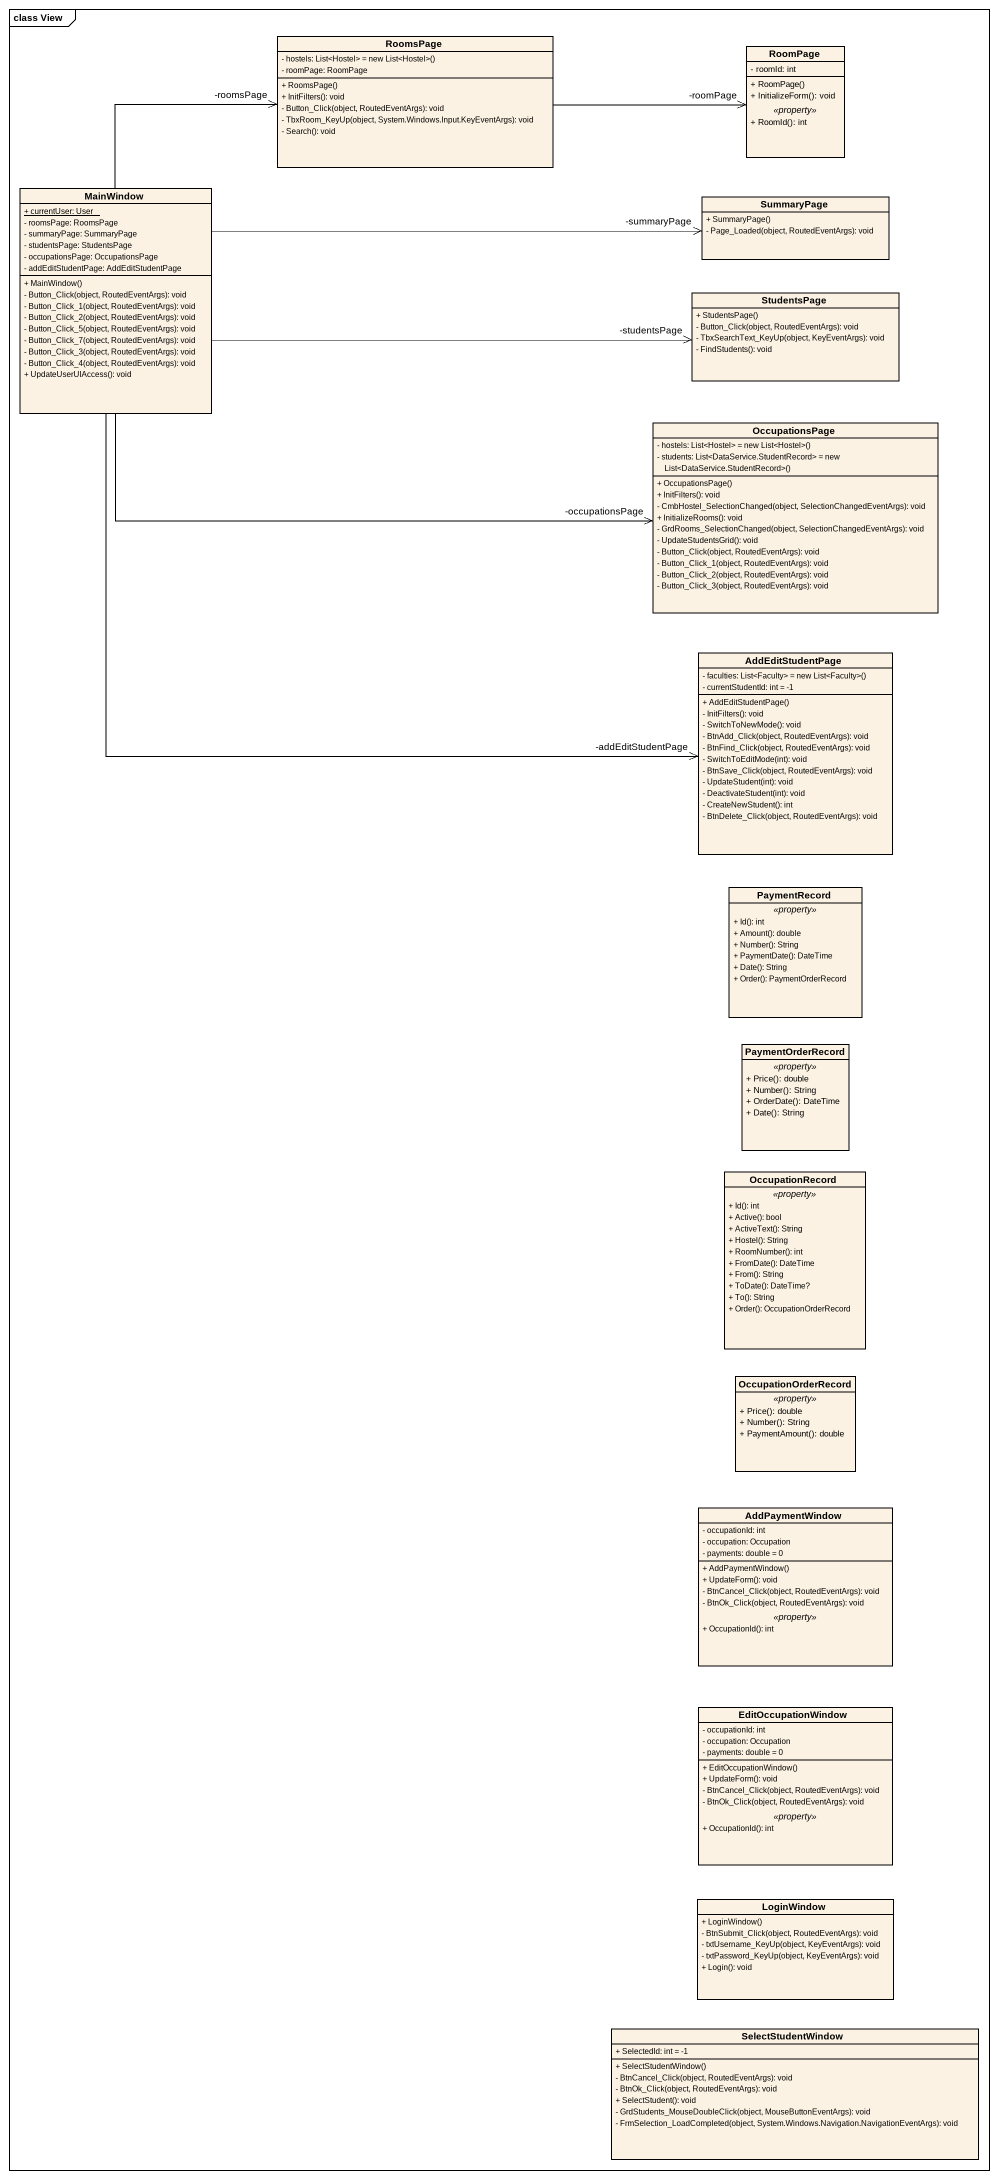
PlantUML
@startuml
mainframe class View
hide circle
hide empty members
skinparam classAttributeIconSize 0
class RoomsPage {
  {field} - hostels: List<Hostel> = new List<Hostel>()
  - roomPage: RoomPage
  + RoomsPage()
  + InitFilters(): void
  - Button_Click(object, RoutedEventArgs): void
  - TbxRoom_KeyUp(object, System.Windows.Input.KeyEventArgs): void
  - Search(): void
}
class RoomPage {
  - roomId: int
  --
  + RoomPage()
  + InitializeForm(): void
  .. <<property>> ..
  + RoomId(): int
}
class MainWindow {
  {static} + currentUser: User
  - roomsPage: RoomsPage
  - summaryPage: SummaryPage
  - studentsPage: StudentsPage
  - occupationsPage: OccupationsPage
  - addEditStudentPage: AddEditStudentPage
  + MainWindow()
  - Button_Click(object, RoutedEventArgs): void
  - Button_Click_1(object, RoutedEventArgs): void
  - Button_Click_2(object, RoutedEventArgs): void
  - Button_Click_5(object, RoutedEventArgs): void
  - Button_Click_7(object, RoutedEventArgs): void
  - Button_Click_3(object, RoutedEventArgs): void
  - Button_Click_4(object, RoutedEventArgs): void
  + UpdateUserUIAccess(): void
}
class SummaryPage {
  + SummaryPage()
  - Page_Loaded(object, RoutedEventArgs): void
}
class StudentsPage {
  + StudentsPage()
  - Button_Click(object, RoutedEventArgs): void
  - TbxSearchText_KeyUp(object, KeyEventArgs): void
  - FindStudents(): void
}
class OccupationsPage {
  {field} - hostels: List<Hostel> = new List<Hostel>()
  {field} - students: List<DataService.StudentRecord> = new List<DataService.StudentRecord>()
  + OccupationsPage()
  + InitFilters(): void
  - CmbHostel_SelectionChanged(object, SelectionChangedEventArgs): void
  + InitializeRooms(): void
  - GrdRooms_SelectionChanged(object, SelectionChangedEventArgs): void
  - UpdateStudentsGrid(): void
  - Button_Click(object, RoutedEventArgs): void
  - Button_Click_1(object, RoutedEventArgs): void
  - Button_Click_2(object, RoutedEventArgs): void
  - Button_Click_3(object, RoutedEventArgs): void
}
class AddEditStudentPage {
  {field} - faculties: List<Faculty> = new List<Faculty>()
  - currentStudentId: int = -1
  + AddEditStudentPage()
  - InitFilters(): void
  - SwitchToNewMode(): void
  - BtnAdd_Click(object, RoutedEventArgs): void
  - BtnFind_Click(object, RoutedEventArgs): void
  - SwitchToEditMode(int): void
  - BtnSave_Click(object, RoutedEventArgs): void
  - UpdateStudent(int): void
  - DeactivateStudent(int): void
  - CreateNewStudent(): int
  - BtnDelete_Click(object, RoutedEventArgs): void
}
class PaymentRecord {
  .. <<property>> ..
  + Id(): int
  + Amount(): double
  + Number(): String
  + PaymentDate(): DateTime
  + Date(): String
  + Order(): PaymentOrderRecord
}
class PaymentOrderRecord {
  .. <<property>> ..
  + Price(): double
  + Number(): String
  + OrderDate(): DateTime
  + Date(): String
}
class OccupationRecord {
  .. <<property>> ..
  + Id(): int
  + Active(): bool
  + ActiveText(): String
  + Hostel(): String
  + RoomNumber(): int
  + FromDate(): DateTime
  + From(): String
  + ToDate(): DateTime?
  + To(): String
  + Order(): OccupationOrderRecord
}
class OccupationOrderRecord {
  .. <<property>> ..
  + Price(): double
  + Number(): String
  + PaymentAmount(): double
}
class AddPaymentWindow {
  - occupationId: int
  - occupation: Occupation
  - payments: double = 0
  --
  + AddPaymentWindow()
  + UpdateForm(): void
  - BtnCancel_Click(object, RoutedEventArgs): void
  - BtnOk_Click(object, RoutedEventArgs): void
  .. <<property>> ..
  + OccupationId(): int
}
class EditOccupationWindow {
  - occupationId: int
  - occupation: Occupation
  - payments: double = 0
  --
  + EditOccupationWindow()
  + UpdateForm(): void
  - BtnCancel_Click(object, RoutedEventArgs): void
  - BtnOk_Click(object, RoutedEventArgs): void
  .. <<property>> ..
  + OccupationId(): int
}
class LoginWindow {
  + LoginWindow()
  - BtnSubmit_Click(object, RoutedEventArgs): void
  - txtUsername_KeyUp(object, KeyEventArgs): void
  - txtPassword_KeyUp(object, KeyEventArgs): void
  + Login(): void
}
class SelectStudentWindow {
  + SelectedId: int = -1
  + SelectStudentWindow()
  - BtnCancel_Click(object, RoutedEventArgs): void
  - BtnOk_Click(object, RoutedEventArgs): void
  + SelectStudent(): void
  - GrdStudents_MouseDoubleClick(object, MouseButtonEventArgs): void
  - FrmSelection_LoadCompleted(object, System.Windows.Navigation.NavigationEventArgs): void
}
RoomsPage -right-> "-roomPage" RoomPage
MainWindow -up-> "-roomsPage" RoomsPage
MainWindow -right-> "-summaryPage" SummaryPage
MainWindow -right-> "-studentsPage" StudentsPage
MainWindow -right-> "-occupationsPage" OccupationsPage
MainWindow --> "-addEditStudentPage" AddEditStudentPage
@enduml
